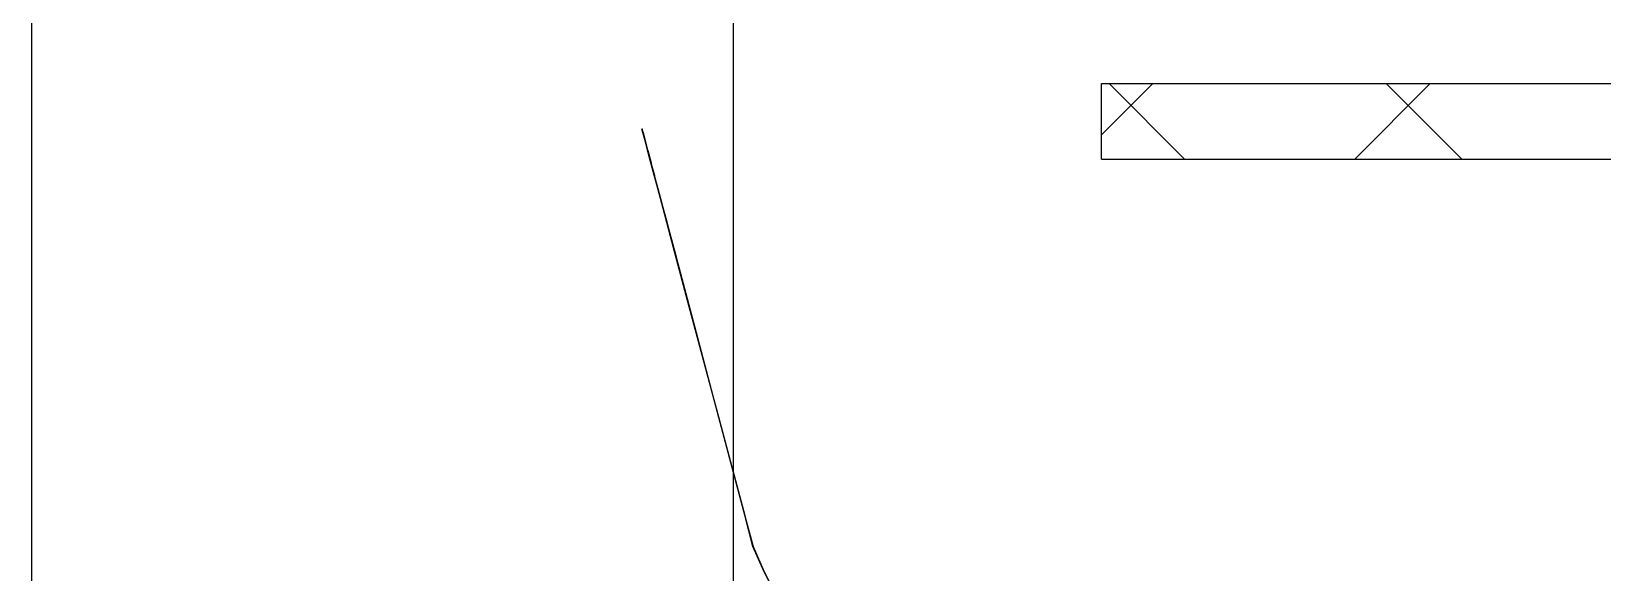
# Model space of a CAD drawing. Header units: millimetres. Extents: x -242231 to 419123, y -2399 to 525285.
# Drawn here: x -216410 to -215368, y 26893 to 27252 of the extents above; entities that cross this region are included whole.
import ezdxf

# ---------------------------------------------------------------- set-up
doc = ezdxf.new("R2010")
doc.units = ezdxf.units.MM
doc.set_wipeout_variables(frame=1)
doc.linetypes.add('Wipeout_Contour', pattern=[1000, 0, -1000])

msp = doc.modelspace()

# ---------------------------------------------------------------- hatches: boundary and pattern name
at = {"linetype": 'Continuous', "lineweight": 0}
h = msp.add_hatch(dxfattribs=at)
h.set_pattern_fill('CONCRETE_BLOCK', color=1, style=0, pattern_type=2)
h.set_pattern_definition([(45, (-223402.72, 26467.47), (-91.9239, 91.9239), []), (135, (-223402.72, 26467.47), (91.9239, 91.9239), [])])
h.paths.add_polyline_path([(-215700.545, 27167.467), (-214908.562, 27167.467), (-214908.562, 27217.467), (-215700.545, 27217.467)], flags=0)

# ---------------------------------------------------------------- linework, layer by layer
at = {"linetype": 'Continuous'}
for p, q in [((-216410.043, 28663.452), (-216410.043, 26467.467)), ((-216410.027, 28663.452), (-216410.027, 26467.467)), ((-215700.545, 27217.467), (-214908.562, 27217.467)), ((-215700.545, 27167.467), (-215700.545, 27217.467)), ((-216005.252, 27187.537), (-216001.467, 27173.406)), ((-216004.593, 27185.05), (-216005.252, 27187.537)), ((-216004.528, 27185.05), (-216005.191, 27187.537)), ((-216002.948, 27178.856), (-216004.593, 27185.05)), ((-216004.535, 27185.05), (-216001.461, 27173.406)), ((-216002.878, 27178.856), (-216004.528, 27185.05)), ((-216001.048, 27171.709), (-216002.948, 27178.856)), ((-216000.976, 27171.709), (-216002.878, 27178.856)), ((-216001.467, 27173.406), (-216001.377, 27173.067)), ((-216001.377, 27173.067), (-215999.232, 27165.002)), ((-216001.376, 27173.067), (-216001.052, 27171.858)), ((-216001.371, 27173.067), (-216001.052, 27171.858)), ((-215998.402, 27161.755), (-216001.048, 27171.709)), ((-215998.329, 27161.755), (-216000.976, 27171.709)), ((-215999.232, 27165.002), (-215999.058, 27164.349)), ((-215999.058, 27164.349), (-215997.009, 27156.646)), ((-215994.737, 27147.977), (-215998.402, 27161.755)), ((-215994.665, 27147.977), (-215998.329, 27161.755)), ((-215700.545, 27167.467), (-214908.562, 27167.467)), ((-215997.009, 27156.646), (-215996.835, 27155.99)), ((-215996.835, 27155.99), (-215994.906, 27148.734)), ((-215994.906, 27148.734), (-215994.679, 27147.883)), ((-215991.18, 27134.605), (-215994.737, 27147.977)), ((-215991.11, 27134.605), (-215994.665, 27147.977)), ((-215994.679, 27147.883), (-215992.298, 27138.93)), ((-215992.298, 27138.93), (-215991.996, 27137.796)), ((-215991.996, 27137.796), (-215989.04, 27126.679)), ((-215986.25, 27116.079), (-215991.18, 27134.605)), ((-215986.184, 27116.079), (-215991.11, 27134.605)), ((-215989.04, 27126.679), (-215988.747, 27125.58)), ((-215988.747, 27125.58), (-215986.1, 27115.629)), ((-215974.771, 27072.937), (-215986.25, 27116.079)), ((-215974.715, 27072.937), (-215986.184, 27116.079)), ((-215986.1, 27115.629), (-215985.682, 27114.057)), ((-215985.682, 27114.057), (-215982.873, 27103.494)), ((-215982.873, 27103.494), (-215981.71, 27099.12)), ((-215981.71, 27099.12), (-215972.433, 27064.239)), ((-215958.967, 27013.531), (-215974.771, 27072.937)), ((-215972.433, 27064.239), (-215970.435, 27056.724)), ((-215970.435, 27056.724), (-215958.135, 27010.477))]:
    msp.add_line(p, q, dxfattribs=at)
at = {"color": 33, "linetype": 'Continuous', "lineweight": 25}
for p, q in [((-216001.467, 27173.406), (-216001.377, 27173.067)), ((-216001.377, 27173.067), (-215999.232, 27165.002)), ((-215999.232, 27165.002), (-215999.058, 27164.349)), ((-215999.058, 27164.349), (-215997.009, 27156.646)), ((-215997.009, 27156.646), (-215996.835, 27155.99)), ((-215996.835, 27155.99), (-215994.906, 27148.734)), ((-215994.906, 27148.734), (-215994.679, 27147.883)), ((-215994.679, 27147.883), (-215992.298, 27138.93)), ((-215992.298, 27138.93), (-215991.996, 27137.796)), ((-215991.996, 27137.796), (-215989.04, 27126.679)), ((-215989.04, 27126.679), (-215988.747, 27125.58)), ((-215988.747, 27125.58), (-215986.1, 27115.629)), ((-215986.1, 27115.629), (-215985.682, 27114.057)), ((-215985.682, 27114.057), (-215982.873, 27103.494)), ((-215982.873, 27103.494), (-215981.71, 27099.12)), ((-215981.71, 27099.12), (-215972.433, 27064.239)), ((-215972.433, 27064.239), (-215970.435, 27056.724)), ((-215970.435, 27056.724), (-215958.135, 27010.477))]:
    msp.add_line(p, q, dxfattribs=at)

# ---------------------------------------------------------------- wipeouts: each hides what was drawn before it
at = {"color": 254, "linetype": 'Wipeout_Contour', "lineweight": 0, "ltscale": 22448.822702}
msp.add_wipeout([(-215936.088, 26927.58), (-215931.592, 26910.688), (-215931.575, 26910.688)], dxfattribs=at)

# ---------------------------------------------------------------- next in the draw order: wipeouts: each hides what was drawn before it
at = {"color": 254, "linetype": 'Wipeout_Contour', "lineweight": 0, "ltscale": 28644.121689}
msp.add_wipeout([(-216410.043, 28663.452), (-216410.043, 26467.467), (-216410.027, 26467.467), (-216410.027, 28663.452)], dxfattribs=at)
at = {"color": 254, "linetype": 'Wipeout_Contour', "lineweight": 0, "ltscale": 22426.567471}
msp.add_wipeout([(-215937.096, 26931.316), (-215937.073, 26931.283), (-215954.469, 26996.693)], dxfattribs=at)

# ---------------------------------------------------------------- next in the draw order: linework, layer by layer
at = {"linetype": 'Continuous'}
msp.add_line((-215958.135, 27010.477), (-215954.469, 26996.693), dxfattribs=at)
at = {"color": 33, "linetype": 'Continuous', "lineweight": 25}
msp.add_line((-215958.135, 27010.477), (-215954.469, 26996.693), dxfattribs=at)

# ---------------------------------------------------------------- next in the draw order: wipeouts: each hides what was drawn before it
at = {"color": 254, "linetype": 'Wipeout_Contour', "lineweight": 0, "ltscale": 29925.976057}
msp.add_wipeout([(-215937.096, 26931.316), (-215931.609, 26910.688), (-215936.088, 26927.58), (-215937.073, 26931.283)], dxfattribs=at)

# ---------------------------------------------------------------- next in the draw order: wipeouts: each hides what was drawn before it
at = {"color": 254, "linetype": 'Wipeout_Contour', "lineweight": 0, "ltscale": 29949.661153}
msp.add_wipeout([(-215931.609, 26910.688), (-215924.305, 26893.913), (-215924.292, 26893.913), (-215931.595, 26910.688)], dxfattribs=at)

# ---------------------------------------------------------------- next in the draw order: wipeouts: each hides what was drawn before it
at = {"color": 254, "linetype": 'Wipeout_Contour', "lineweight": 0, "ltscale": 22448.785585}
msp.add_wipeout([(-215931.609, 26910.688), (-215931.595, 26910.688), (-215936.088, 26927.58)], dxfattribs=at)
at = {"color": 254, "linetype": 'Wipeout_Contour', "lineweight": 0, "ltscale": 29979.412843}
msp.add_wipeout([(-215924.305, 26893.913), (-215914.711, 26875.587), (-215914.698, 26875.587), (-215924.292, 26893.913)], dxfattribs=at)

# ---------------------------------------------------------------- next in the draw order: linework, layer by layer
at = {"linetype": 'Continuous'}
for p, q in [((-215937.096, 26931.316), (-215958.967, 27013.531)), ((-215954.469, 26996.693), (-215937.073, 26931.283)), ((-215931.609, 26910.688), (-215937.096, 26931.316)), ((-215937.073, 26931.283), (-215936.088, 26927.58)), ((-215936.088, 26927.58), (-215931.595, 26910.688)), ((-215924.305, 26893.913), (-215931.609, 26910.688)), ((-215931.595, 26910.688), (-215924.292, 26893.913)), ((-215914.711, 26875.587), (-215924.305, 26893.913)), ((-215924.292, 26893.913), (-215914.698, 26875.587))]:
    msp.add_line(p, q, dxfattribs=at)
at = {"color": 33, "linetype": 'Continuous', "lineweight": 25}
for p, q in [((-215954.469, 26996.693), (-215937.073, 26931.283)), ((-215937.073, 26931.283), (-215936.088, 26927.58)), ((-215936.088, 26927.58), (-215931.595, 26910.688)), ((-215931.595, 26910.688), (-215924.292, 26893.913)), ((-215924.292, 26893.913), (-215914.698, 26875.587))]:
    msp.add_line(p, q, dxfattribs=at)

# ---------------------------------------------------------------- next in the draw order: wipeouts: each hides what was drawn before it
at = {"color": 254, "linetype": 'Wipeout_Contour', "lineweight": 0, "ltscale": 22411.884705}
msp.add_wipeout([(-215937.073, 26931.283), (-215958.01, 27010.019), (-215954.469, 26996.693)], dxfattribs=at)
at = {"color": 254, "linetype": 'Wipeout_Contour', "lineweight": 0, "ltscale": 29979.482132}
msp.add_wipeout([(-215914.695, 26875.587), (-215914.679, 26875.587), (-215924.273, 26893.913), (-215924.289, 26893.913)], dxfattribs=at)

# ---------------------------------------------------------------- next in the draw order: linework, layer by layer
at = {"linetype": 'Continuous'}
msp.add_line((-215958.921, 27013.531), (-215974.715, 27072.937), dxfattribs=at)

# ---------------------------------------------------------------- next in the draw order: wipeouts: each hides what was drawn before it
at = {"color": 254, "linetype": 'Wipeout_Contour', "lineweight": 0, "ltscale": 22445.450319}
msp.add_wipeout([(-215931.595, 26910.688), (-215937.068, 26931.276), (-215936.088, 26927.58)], dxfattribs=at)

# ---------------------------------------------------------------- next in the draw order: wipeouts: each hides what was drawn before it
at = {"color": 254, "linetype": 'Wipeout_Contour', "lineweight": 0, "ltscale": 29949.732543}
msp.add_wipeout([(-215924.289, 26893.913), (-215924.273, 26893.913), (-215931.575, 26910.688), (-215931.592, 26910.688)], dxfattribs=at)

# ---------------------------------------------------------------- next in the draw order: linework, layer by layer
at = {"linetype": 'Continuous'}
msp.add_line((-215914.679, 26875.587), (-215924.273, 26893.913), dxfattribs=at)

# ---------------------------------------------------------------- next in the draw order: wipeouts: each hides what was drawn before it
at = {"color": 254, "linetype": 'Wipeout_Contour', "lineweight": 0, "ltscale": 22448.071779}
msp.add_wipeout([(-215931.592, 26910.688), (-215931.575, 26910.688), (-215937.068, 26931.276)], dxfattribs=at)

# ---------------------------------------------------------------- next in the draw order: wipeouts: each hides what was drawn before it
at = {"color": 254, "linetype": 'Wipeout_Contour', "lineweight": 0, "ltscale": 29926.057667}
msp.add_wipeout([(-215931.575, 26910.688), (-215937.061, 26931.316), (-215937.068, 26931.276), (-215936.088, 26927.58)], dxfattribs=at)

# ---------------------------------------------------------------- next in the draw order: linework, layer by layer
at = {"linetype": 'Continuous'}
msp.add_line((-215924.273, 26893.913), (-215931.575, 26910.688), dxfattribs=at)

# ---------------------------------------------------------------- next in the draw order: wipeouts: each hides what was drawn before it
at = {"color": 254, "linetype": 'Wipeout_Contour', "lineweight": 0, "ltscale": 22426.602288}
msp.add_wipeout([(-215937.073, 26931.283), (-215937.061, 26931.316), (-215954.469, 26996.693)], dxfattribs=at)

# ---------------------------------------------------------------- next in the draw order: linework, layer by layer
at = {"linetype": 'Continuous'}
for p, q in [((-215944.516, 26467.467), (-215944.516, 30527.869)), ((-215937.061, 26931.316), (-215958.921, 27013.531)), ((-215931.575, 26910.688), (-215937.061, 26931.316))]:
    msp.add_line(p, q, dxfattribs=at)

doc.saveas('drawing.dxf')
